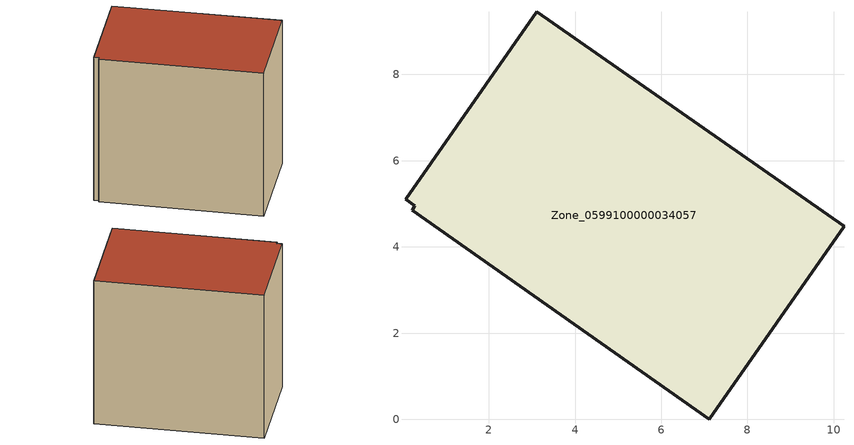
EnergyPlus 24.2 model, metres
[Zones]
Zone_0599100000034057
 floor ground (C_G): 0.07,5.1 3.11,9.46 10.24,4.48 7.11,0 0.22,4.85 0.29,4.95 z0
 wall outside (C_F): 10.24,4.48 3.11,9.46 0.07,5.1 0.29,4.95 0.22,4.85 7.11,0 10.24,4.48 z0:8.24
 roof outside (C_R): 3.11,9.46 0.07,5.1 0.29,4.95 0.22,4.85 7.11,0 10.24,4.48 z8.24
[BUILDING]
Pand.0599100000034057: North Axis=0; Terrain=City; Loads Convergence Tolerance Value=0.04; Temperature Convergence Tolerance Value=0.4; Solar Distribution=FullExterior; Maximum Number of Warmup Days=25; Minimum Number of Warmup Days=1
[Site:Location]
Rotterdam.The.Hague.AP_ZH_NLD Design_Conditions: Latitude=51.96; Longitude=4.45; Time Zone=1; Elevation=-4.5
[SITE:GROUNDTEMPERATURE:BUILDINGSURFACE]
18, 18, 18, 18, 18, 18, 18, 18, 18, 18, 18, 18
[MATERIAL] Thermal Absorptance=0.9; Solar Absorptance=0.7; Visible Absorptance=0.7
Name | Roughness | Thickness | Conductivity | Density | Specific Heat
G.TI.1975-1991 | MediumSmooth | 0.15 | 0.288461 | 540 | 1210
F.TI.1975-1991 | Rough | 0.3 | 0.230769 | 1920 | 840
R.TI.1975-1991 | MediumRough | 0.2 | 0.153846 | 1500 | 1000
[CONSTRUCTION]
C_G: G.TI.1975-1991
C_F: F.TI.1975-1991
C_R: R.TI.1975-1991
[ZONE]
Zone_0599100000034057: Type=1; Multiplier=1; Ceiling Height=Autocalculate; Volume=Autocalculate; Floor Area=autocalculate; Part of Total Floor Area=Yes
[ZONEINFILTRATION:DESIGNFLOWRATE]
Infil_Zone_0599100000034057: Zone or ZoneList or Space or SpaceList=Zone_0599100000034057; Schedule=AlwaysOn; Design Flow Rate Calculation Method=Flow/Area; Flow Rate per Floor Area=0.003; Constant Term Coefficient=1; Temperature Term Coefficient=0; Velocity Term Coefficient=0; Velocity Squared Term Coefficient=0
[HVACTEMPLATE:ZONE:IDEALLOADSAIRSYSTEM]
Zone_0599100000034057: Maximum Heating Supply Air Temperature=50; Minimum Cooling Supply Air Temperature=13; Maximum Heating Supply Air Humidity Ratio=0.0156; Minimum Cooling Supply Air Humidity Ratio=0.0077; Heating Limit=NoLimit; Cooling Limit=NoLimit; Dehumidification Control Type=ConstantSensibleHeatRatio; Cooling Sensible Heat Ratio=0.7; Dehumidification Setpoint=60; Humidification Control Type=None; Humidification Setpoint=30; Outdoor Air Method=None; Outdoor Air Flow Rate per Person=0.00944; Outdoor Air Flow Rate per Zone Floor Area=0; Outdoor Air Flow Rate per Zone=0; Demand Controlled Ventilation Type=None; Outdoor Air Economizer Type=NoEconomizer; Heat Recovery Type=None; Sensible Heat Recovery Effectiveness=0.7; Latent Heat Recovery Effectiveness=0.65
[ZONECONTROL:THERMOSTAT]
ThermostatControl_Zone_0599100000034057: Zone or ZoneList=Zone_0599100000034057; Control Type Schedule=DualSetpointControlType; Control 1=Thermostat_Zone_0599100000034057; Temperature Difference Between Cutout And Setpoint=0
[THERMOSTATSETPOINT:DUALSETPOINT]
Thermostat_Zone_0599100000034057: Heating Setpoint Temperature Schedule=HeatingSetpoint_Zone_0599100000034057; Cooling Setpoint Temperature Schedule=CoolingSetpoint_Zone_0599100000034057
[SCHEDULE:COMPACT]
HeatingSetpoint_Zone_0599100000034057: Through: 12/31, For: AllDays, Until: 24:00, 21
CoolingSetpoint_Zone_0599100000034057: Through: 12/31, For: AllDays, Until: 24:00, 24
DualSetpointControlType: Through: 12/31, For: AllDays, Until: 24:00, 4
AlwaysOn: Through: 12/31, For: AllDays, Until: 24:00, 1
